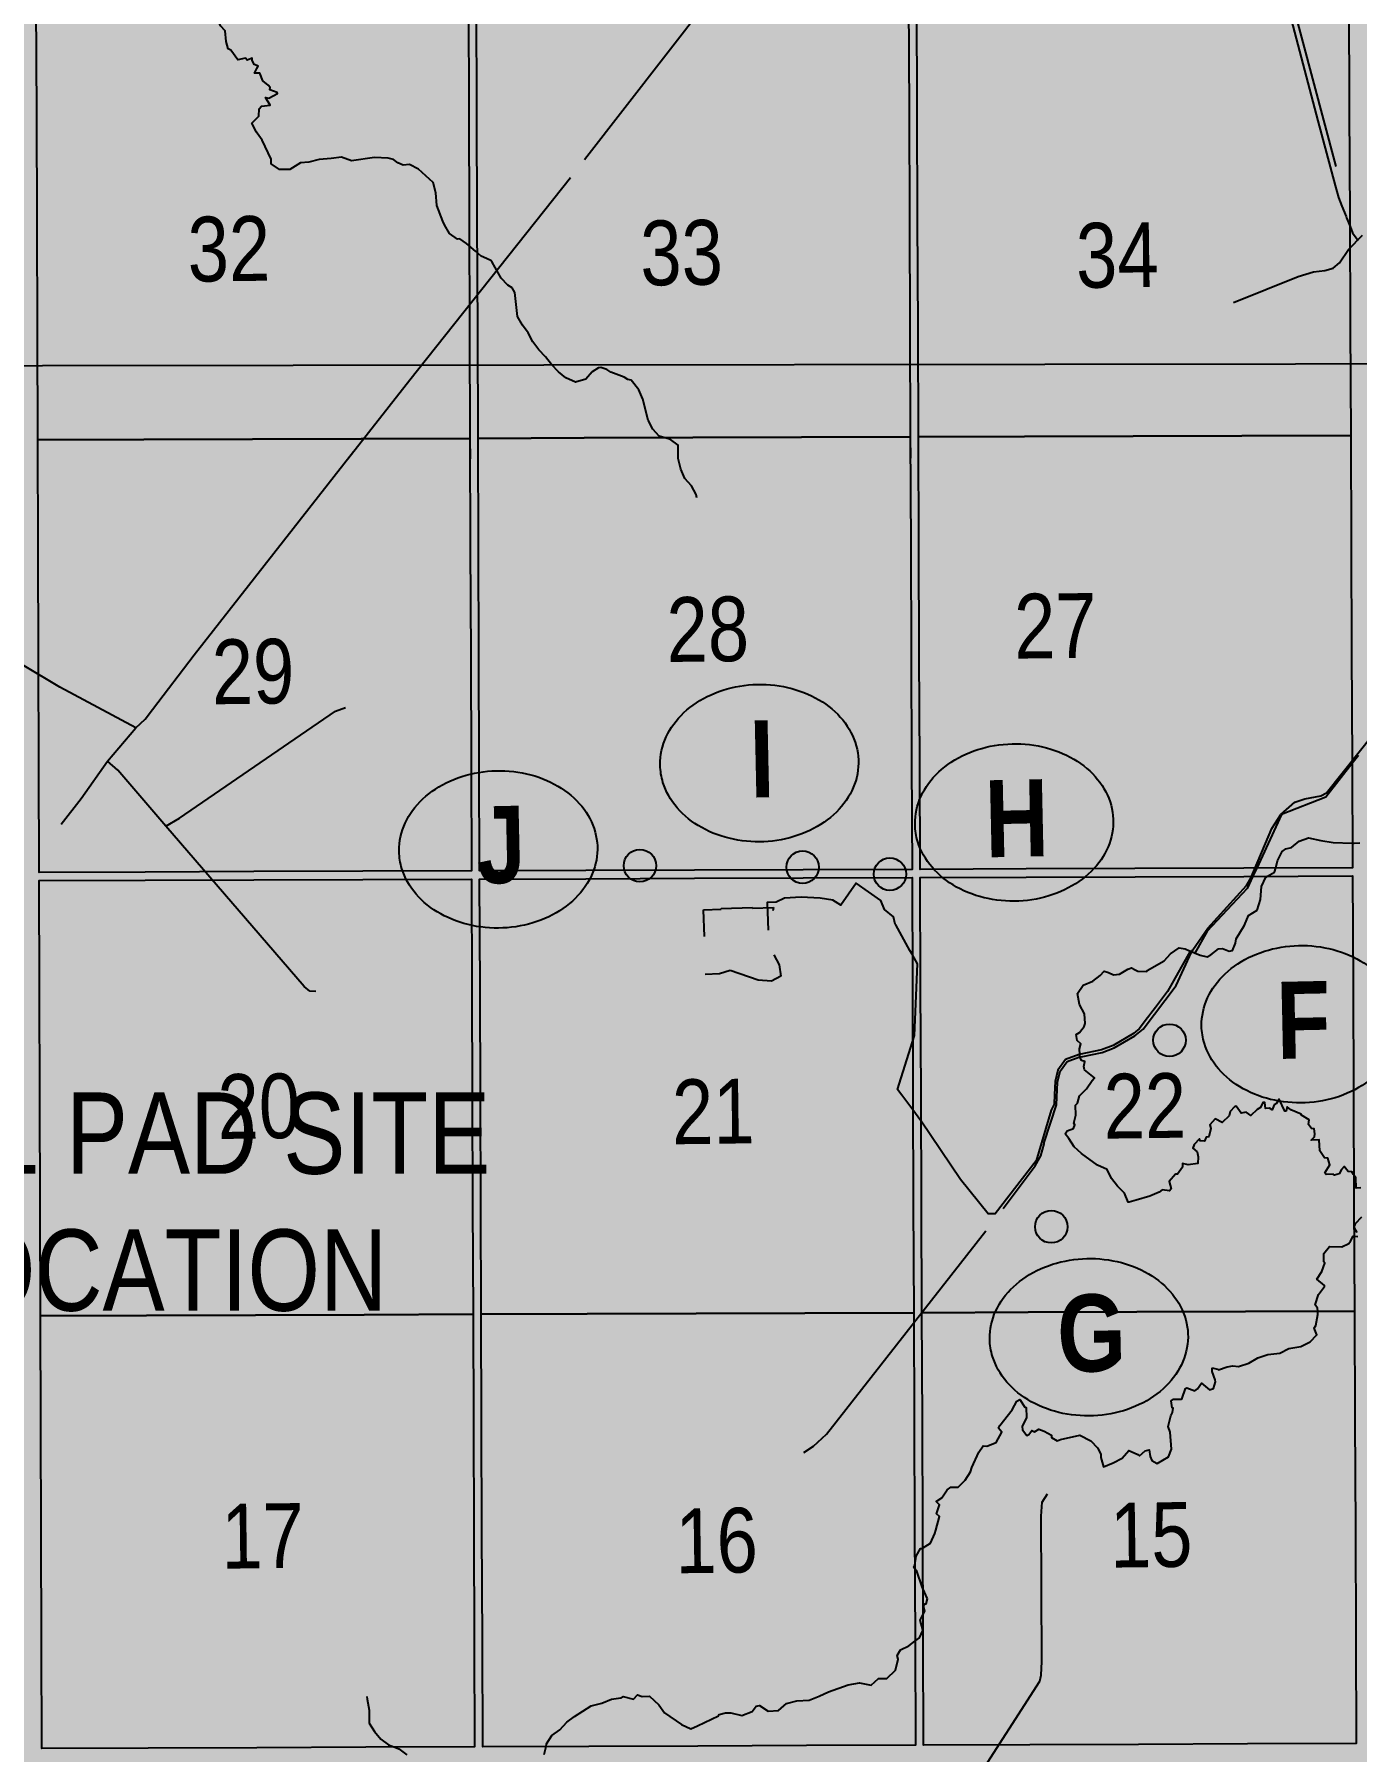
# Model space of a CAD drawing. Extents: x 405326 to 424052, y 6044755 to 6062236.
# Drawn here: x 417322.1 to 417484.7, y 6049937.6 to 6050148.7 of the extents above; entities that cross this region are included whole.
import ezdxf
from ezdxf.enums import TextEntityAlignment as Align

# ---------------------------------------------------------------- set-up
doc = ezdxf.new("R2010")
doc.units = 0
doc.header["$LTSCALE"] = 5
doc.linetypes.add('DASHED2', pattern=[9.525, 6.35, -3.175])
doc.linetypes.add('foc-ACCESSROAD', pattern=[3.75, 2.5, -1.25])
for name, color, linetype in [('C-WS', 13, 'foc-ACCESSROAD'), ('CG-NOTES', 7, 'Continuous'), ('L-MON', 1, 'Continuous'), ('P-PROPOSED', 10, 'Continuous'), ('Quarters', 8, 'Continuous'), ('RoadSeg', 57, 'DASHED2'), ('T-WATER', 160, 'Continuous')]:
    doc.layers.add(name, color=color, linetype=linetype)
doc.layers.add('ROUTE-MAP-BACKGROUND-H', color=7, linetype='Continuous', true_color=0xf0ebff)
doc.styles.add('120', font='ARIALN.TTF', dxfattribs={"height": 13})
doc.styles.add('80', font='ARIALN.TTF', dxfattribs={"height": 10})
doc.styles.add('BOLD', font='ARIALNB.TTF')

# ---------------------------------------------------------------- blocks, each defined once
blk = doc.blocks.new('*U540')
h = blk.add_hatch(color=255)
edge = h.paths.add_edge_path()
edge.add_line((-39, -20), (39, -20))
edge.add_arc((39, -14), 6, 270, 360)
edge.add_line((45, -14), (45, 12.5))
edge.add_arc((39, 12.5), 6, 0, 90)
edge.add_line((39, 18.5), (-39, 18.5))
edge.add_arc((-39, 12.5), 6, 90, 180)
edge.add_line((-45, 12.5), (-45, -14))
edge.add_arc((-39, -14), 6, 180, 270)
at = {"color": 14, "flags": 128}
blk.add_lwpolyline([(59.88, 24.73, 0, 7.5, 0), (0, 0, 0, 0, 0)], format="xyseb", dxfattribs=at)
blk.add_lwpolyline([(-39, -20, 3, 3, 0), (39, -20, 3, 3, 0.414214), (45, -14, 3, 3, 0), (45, 12.5, 3, 0, 0.414214), (39, 18.5, 0, 0, 0), (-39, 18.5, 0, 0, 0.414214), (-45, 12.5, 0, 0, 0), (-45, -14, 0, 3, 0.414214)], format="xyseb", close=True, dxfattribs=at)
at = {"color": 14, "style": '80'}
blk.add_attdef('ENTER_TEXT_001', (-35.99, -5), '', height=10, dxfattribs=at)
blk = doc.blocks.new('Route_Letters')
h = blk.add_hatch(color=255)
h.dxf.hatch_style = 1
edge = h.paths.add_edge_path()
edge.add_ellipse((-0.12, 0.46), major_axis=(-11.97, 0), ratio=0.789318, start_angle=0, end_angle=360)
at = {"color": 5}
blk.add_open_spline([(-12.34, 0.46), (-12.34, -0.25), (-12.24, -0.97), (-11.72, -2.79), (-11.14, -3.88), (-9.56, -5.81), (-8.54, -6.66), (-6.22, -8.02), (-4.9, -8.54), (-2.12, -9.17), (-0.66, -9.3), (2.22, -9.13), (3.64, -8.84), (6.27, -7.89), (7.48, -7.22), (9.54, -5.6), (10.38, -4.64), (11.6, -2.54), (11.97, -1.4), (12.18, 0.91), (12.02, 2.08), (11.2, 4.3), (10.54, 5.35), (8.8, 7.2), (7.72, 7.99), (5.29, 9.24), (3.93, 9.68), (1.11, 10.18), (-0.35, 10.23), (-3.22, 9.91), (-4.61, 9.55), (-7.16, 8.47), (-8.32, 7.75), (-10.24, 6.02), (-11, 5.02), (-12.05, 2.86), (-12.32, 1.7), (-12.34, 0.52), (-12.34, 0.49), (-12.34, 0.46)], degree=3, knots=[0, 0, 0, 0, 0.219529, 0.219529, 0.575727, 0.575727, 0.931924, 0.931924, 1.288121, 1.288121, 1.644318, 1.644318, 2.000515, 2.000515, 2.356712, 2.356712, 2.712909, 2.712909, 3.069107, 3.069107, 3.425304, 3.425304, 3.781501, 3.781501, 4.137698, 4.137698, 4.493895, 4.493895, 4.850092, 4.850092, 5.20629, 5.20629, 5.562487, 5.562487, 5.918684, 5.918684, 6.274881, 6.274881, 6.283185, 6.283185, 6.283185, 6.283185], dxfattribs=at)
at = {"color": 14, "style": 'BOLD'}
blk.add_attdef('A', text='', height=9.5, dxfattribs=at).set_placement((0.22, 0.98), align=Align.MIDDLE)
blk = doc.blocks.new('AA')
at = {"const_width": 4}
blk.add_lwpolyline([(-1, 0, 1), (1, 0, 1)], format="xyb", close=True, dxfattribs=at)
blk.add_circle((0, 0), 2)
blk = doc.blocks.new('WPFA')
blk.add_hatch(color=255).paths.add_polyline_path([(1.051, 1.051), (-1.051, 1.051), (-1.051, -1.051), (1.051, -1.051)])
blk = doc.blocks.new('WPFAA')
blk.add_blockref('WPFA', (0, 0))
blk = doc.blocks.new('WPFB')
at = {"color": 1}
blk.add_solid([(-0.851, 0.851), (0.851, 0.851), (-0.851, -0.851), (0.851, -0.851)], dxfattribs=at)
blk = doc.blocks.new('WPFBB')
blk.add_blockref('WPFB', (0, 0))
blk = doc.blocks.new('WPFCC')
for name in ['WPFAA', 'WPFBB']:
    blk.add_blockref(name, (0, 0))
blk = doc.blocks.new('fdhub')
blk.add_blockref('WPFCC', (0, 0))

msp = doc.modelspace()

# ---------------------------------------------------------------- hatches: boundary and pattern name
at = {"layer": 'ROUTE-MAP-BACKGROUND-H'}
h = msp.add_hatch(color=256, dxfattribs=at)
h.dxf.hatch_style = 1
h.paths.add_polyline_path([(417500.313, 6050470.993), (417499.828, 6050583.719), (417489.556, 6051448.866), (416064.545, 6051448.577), (416073.609, 6050477.938), (416071.924, 6050150.968), (416104.424, 6050150.804), (416615.018, 6050150.686), (416614.752, 6050098.449), (417501.84, 6050099.469), (417600.187, 6050099.469), (417600.187, 6050157.259), (417501.84, 6050157.777)])
h = msp.add_hatch(color=256, dxfattribs=at)
h.dxf.hatch_style = 1
h.paths.add_polyline_path([(416614.74, 6050107.04), (417600.353, 6050108.36), (417601.524, 6049233.335), (416615.912, 6049232.015)])

# ---------------------------------------------------------------- linework, layer by layer
at = {"layer": 'C-WS', "flags": 128}
msp.add_lwpolyline([(417404.486, 6050037.802), (417404.374, 6050041.091), (417406.536, 6050041.165), (417406.533, 6050041.248), (417410.388, 6050041.364), (417410.391, 6050041.281), (417412.974, 6050041.382), (417412.826, 6050040.369), (417413.559, 6050037.775), (417413.281, 6050037.33), (417412.581, 6050037.163), (417412.612, 6050036.263), (417413.671, 6050034.319), (417413.866, 6050032.93), (417412.737, 6050032.303), (417411.107, 6050032.443), (417407.651, 6050033.611), (417406.327, 6050033.208), (417404.313, 6050033.139), (417404.155, 6050037.79), (417404.486, 6050037.802)], close=True, dxfattribs=at)
at = {"layer": 'P-PROPOSED', "color": 90, "const_width": 1.999, "flags": 128}
for points in [[(417531.047, 6050118.23), (417530.361, 6050118.309), (417527.172, 6050118.108), (417524.956, 6050117.529), (417521.426, 6050116.123), (417516.619, 6050113.791), (417512.855, 6050112.481), (417510.238, 6050111.926), (417508.511, 6050111.789), (417506.251, 6050111.708), (417504.085, 6050111.861), (417501.983, 6050112.182), (417499.172, 6050112.954), (417496.522, 6050113.995), (417493.121, 6050115.918), (417490.788, 6050117.698), (417489.125, 6050119.226), (417486.704, 6050121.969), (417485.364, 6050124.003), (417483.731, 6050127.228), (417482.666, 6050130.399), (417475.483, 6050157.561)], [(417486.737, 6050062.723), (417480.937, 6050055.48), (417478.292, 6050054.725), (417477.07, 6050054.3), (417475.339, 6050052.799), (417471.133, 6050044.093), (417466.355, 6050038.835), (417464.516, 6050036.168), (417462.48, 6050031.8), (417458.437, 6050026.424), (417454.86, 6050024.119), (417450.99, 6050023.072), (417449.074, 6050022.432), (417448.201, 6050021.249), (417447.757, 6050017.115), (417445.828, 6050010.852), (417445.156, 6050009.607), (417439.397, 6050003.384), (417427.227, 6050019.56), (417430.227, 6050028.101), (417430.227, 6050037.648), (417423.893, 6050042.832), (417396.001, 6050042.31)]]:
    msp.add_lwpolyline(points, dxfattribs=at)
at = {"layer": 'P-PROPOSED', "flags": 128}
for points in [[(417476.004, 6050152.87), (417479.89, 6050138.071), (417482.001, 6050130.117), (417482.443, 6050128.634), (417482.817, 6050127.59), (417483.359, 6050126.297), (417483.417, 6050126.151), (417483.846, 6050125.055), (417484.15, 6050124.278), (417484.852, 6050123.344)], [(417484.871, 6050060.068), (417484.543, 6050059.646), (417484.071, 6050059.041), (417480.884, 6050054.946), (417475.406, 6050052.792), (417472.374, 6050046.222), (417471.91, 6050045.217), (417471.216, 6050043.714), (417466.264, 6050038.482), (417464.75, 6050035.779), (417464.196, 6050036.014), (417461.417, 6050031.05), (417459.913, 6050029.077), (417459.34, 6050028.326), (417459.107, 6050028.021), (417458.936, 6050027.796), (417457.911, 6050026.452), (417457.517, 6050026.12), (417457.221, 6050025.872), (417454.73, 6050024.411), (417453.292, 6050023.865), (417450.54, 6050023.308), (417448.887, 6050022.704), (417447.923, 6050021.399), (417447.6, 6050019.975), (417447.519, 6050018.371), (417447.46, 6050017.189), (417447.127, 6050016.47), (417445.271, 6050010.25), (417440.231, 6050003.714), (417439.376, 6050003.707), (417435.986, 6050007.944), (417431.134, 6050015.126), (417431.104, 6050015.167), (417430.095, 6050016.502), (417428.749, 6050018.286), (417428.211, 6050018.999), (417430.057, 6050024.865), (417430.295, 6050025.621), (417430.68, 6050034.441), (417430.066, 6050035.537), (417430.018, 6050035.624), (417429.757, 6050036.089), (417427.998, 6050039.225), (417427.929, 6050039.34), (417427.716, 6050040.214), (417426.629, 6050041.139), (417426.167, 6050042.239), (417423.125, 6050044.363), (417421.241, 6050041.665), (417420.274, 6050042.285), (417418.725, 6050042.517), (417416.377, 6050042.642), (417414.344, 6050042.503), (417413.306, 6050042.027), (417412.194, 6050041.983), (417412.309, 6050038.598)]]:
    msp.add_lwpolyline(points, dxfattribs=at)
at = {"layer": 'Quarters'}
for points in [[(417375.622, 6050112.409), (417375.67, 6050099.034), (417362.306, 6050098.99), (417348.941, 6050098.945), (417335.577, 6050098.901), (417322.547, 6050098.857), (417322.504, 6050112.233), (417322.461, 6050125.609), (417322.419, 6050138.987), (417322.376, 6050152.364), (417335.401, 6050152.406), (417348.761, 6050152.449), (417362.121, 6050152.492), (417375.48, 6050152.535), (417375.527, 6050139.159), (417375.575, 6050125.783)], [(417429.745, 6050112.589), (417429.797, 6050099.216), (417416.433, 6050099.171), (417403.068, 6050099.126), (417389.703, 6050099.081), (417376.673, 6050099.037), (417376.625, 6050112.412), (417376.578, 6050125.786), (417376.531, 6050139.162), (417376.483, 6050152.539), (417389.509, 6050152.581), (417402.869, 6050152.624), (417416.229, 6050152.668), (417429.589, 6050152.711), (417429.641, 6050139.336), (417429.693, 6050125.962)], [(417483.867, 6050112.769), (417483.925, 6050099.398), (417470.56, 6050099.353), (417457.195, 6050099.308), (417443.831, 6050099.263), (417430.801, 6050099.219), (417430.748, 6050112.592), (417430.696, 6050125.965), (417430.644, 6050139.34), (417430.592, 6050152.714), (417443.617, 6050152.757), (417456.977, 6050152.8), (417470.337, 6050152.843), (417483.697, 6050152.887), (417483.753, 6050139.513), (417483.81, 6050126.14)], [(417375.813, 6050058.91), (417375.859, 6050045.87), (417362.491, 6050045.824), (417349.121, 6050045.778), (417335.752, 6050045.732), (417322.718, 6050045.688), (417322.676, 6050058.729), (417322.633, 6050072.105), (417322.59, 6050085.481), (417322.547, 6050098.857), (417335.577, 6050098.901), (417348.941, 6050098.945), (417362.306, 6050098.99), (417375.67, 6050099.034), (417375.717, 6050085.659), (417375.765, 6050072.285)], [(417429.955, 6050059.098), (417430.006, 6050046.06), (417416.637, 6050046.013), (417403.267, 6050045.966), (417389.898, 6050045.919), (417376.863, 6050045.873), (417376.816, 6050058.914), (417376.768, 6050072.288), (417376.721, 6050085.663), (417376.673, 6050099.037), (417389.703, 6050099.081), (417403.068, 6050099.126), (417416.433, 6050099.171), (417429.797, 6050099.216), (417429.85, 6050085.843), (417429.902, 6050072.471)], [(417484.096, 6050059.286), (417484.152, 6050046.249), (417470.783, 6050046.202), (417457.413, 6050046.156), (417444.044, 6050046.109), (417431.009, 6050046.063), (417430.958, 6050059.101), (417430.905, 6050072.474), (417430.853, 6050085.847), (417430.801, 6050099.219), (417443.831, 6050099.263), (417457.195, 6050099.308), (417470.56, 6050099.353), (417483.925, 6050099.398), (417483.982, 6050086.027), (417484.039, 6050072.657)], [(417376.006, 6050004.743), (417376.054, 6049991.369), (417362.68, 6049991.321), (417349.307, 6049991.274), (417335.933, 6049991.227), (417322.893, 6049991.18), (417322.85, 6050004.556), (417322.807, 6050017.932), (417322.764, 6050031.309), (417322.721, 6050044.685), (417335.756, 6050044.729), (417349.125, 6050044.775), (417362.494, 6050044.821), (417375.863, 6050044.867), (417375.911, 6050031.492), (417375.958, 6050018.118)], [(417430.167, 6050004.938), (417430.22, 6049991.566), (417416.846, 6049991.517), (417403.471, 6049991.468), (417390.097, 6049991.42), (417377.057, 6049991.372), (417377.009, 6050004.747), (417376.962, 6050018.121), (417376.914, 6050031.496), (417376.866, 6050044.87), (417389.901, 6050044.916), (417403.271, 6050044.963), (417416.64, 6050045.01), (417430.01, 6050045.057), (417430.062, 6050031.684), (417430.115, 6050018.311)], [(417484.328, 6050005.134), (417484.385, 6049991.763), (417471.011, 6049991.714), (417457.637, 6049991.666), (417444.263, 6049991.617), (417431.223, 6049991.569), (417431.171, 6050004.942), (417431.118, 6050018.315), (417431.065, 6050031.687), (417431.013, 6050045.06), (417444.048, 6050045.106), (417457.417, 6050045.153), (417470.787, 6050045.199), (417484.156, 6050045.246), (417484.213, 6050031.876), (417484.271, 6050018.505)], [(417376.198, 6049951.245), (417376.244, 6049938.205), (417362.866, 6049938.156), (417349.487, 6049938.107), (417336.109, 6049938.058), (417323.065, 6049938.011), (417323.023, 6049951.052), (417322.979, 6049964.428), (417322.936, 6049977.804), (417322.893, 6049991.18), (417335.933, 6049991.227), (417349.307, 6049991.274), (417362.68, 6049991.321), (417376.054, 6049991.369), (417376.102, 6049977.994), (417376.15, 6049964.62)], [(417430.378, 6049951.448), (417430.429, 6049938.409), (417417.05, 6049938.359), (417403.671, 6049938.308), (417390.292, 6049938.258), (417377.248, 6049938.208), (417377.201, 6049951.249), (417377.153, 6049964.623), (417377.105, 6049977.998), (417377.057, 6049991.372), (417390.097, 6049991.42), (417403.471, 6049991.468), (417416.846, 6049991.517), (417430.22, 6049991.566), (417430.272, 6049978.193), (417430.325, 6049964.82)], [(417484.557, 6049951.651), (417484.613, 6049938.614), (417471.235, 6049938.564), (417457.856, 6049938.513), (417444.477, 6049938.462), (417431.432, 6049938.413), (417431.381, 6049951.451), (417431.328, 6049964.824), (417431.276, 6049978.197), (417431.223, 6049991.569), (417444.263, 6049991.617), (417457.637, 6049991.666), (417471.011, 6049991.714), (417484.385, 6049991.763), (417484.443, 6049978.392), (417484.5, 6049965.021)]]:
    msp.add_lwpolyline(points, close=True, dxfattribs=at)
for points in [[(417322.555, 6050096.473), (417322.547, 6050098.857), (417335.577, 6050098.901), (417348.941, 6050098.945), (417362.306, 6050098.99), (417375.67, 6050099.034), (417375.679, 6050096.527)], [(417376.682, 6050096.528), (417376.673, 6050099.037), (417389.703, 6050099.081), (417403.068, 6050099.126), (417416.433, 6050099.171), (417429.797, 6050099.216), (417429.808, 6050096.582)], [(417430.811, 6050096.583), (417430.801, 6050099.219), (417443.831, 6050099.263), (417457.195, 6050099.308), (417470.56, 6050099.353), (417483.925, 6050099.398), (417483.936, 6050096.638)]]:
    msp.add_lwpolyline(points, dxfattribs=at)
at = {"layer": 'RoadSeg'}
for p, q in [((417331.122, 6050059.37), (417334.595, 6050063.436)), ((417464.355, 6050035.898), (417464.516, 6050036.168)), ((417450.526, 6050022.962), (417450.99, 6050023.072)), ((417446.229, 6050012.325), (417446.259, 6050012.492))]:
    msp.add_line(p, q, dxfattribs=at)
at = {"layer": 'RoadSeg', "flags": 128}
msp.add_lwpolyline([(417493.311, 6049804.416), (417503.222, 6049824.787), (417504.761, 6049827.481), (417506.437, 6049830.012), (417508.799, 6049833.123), (417516.248, 6049841.066), (417519.016, 6049843.853), (417520.942, 6049845.557), (417540.536, 6049861.145), (417541.937, 6049862.572), (417543.586, 6049864.802), (417544.41, 6049866.683), (417544.998, 6049868.758), (417546.359, 6049878.268), (417546.664, 6049879.539), (417547.661, 6049882.72), (417549.344, 6049886.482), (417552.535, 6049892.837), (417554.406, 6049895.572), (417555.448, 6049896.658), (417556.625, 6049897.582), (417564.308, 6049902.336), (417566.891, 6049904.487), (417567.767, 6049905.504), (417569.153, 6049907.596), (417569.95, 6049909.21), (417570.791, 6049911.889), (417570.978, 6049914.022), (417570.838, 6049917.479), (417569.519, 6049934.117), (417568.938, 6049939.527), (417568.283, 6049942.141), (417567.432, 6049944.585), (417562.819, 6049956.562), (417561.995, 6049959.339), (417559.379, 6049971.259), (417558.884, 6049975.739), (417559.014, 6049977.439), (417559.411, 6049979.111), (417560.584, 6049981.83), (417562.165, 6049984.126), (417570.397, 6049994.315), (417572.031, 6049997.244), (417572.749, 6049999.454), (417573.311, 6050002.76), (417573.304, 6050004.656), (417572.731, 6050008.103), (417571.223, 6050014.857), (417571.048, 6050016.817), (417571.318, 6050019.75), (417572.571, 6050023.436), (417574.804, 6050027.875), (417576.642, 6050032.205), (417577.419, 6050036.313), (417577.728, 6050042.075), (417577.581, 6050045.864), (417577.106, 6050047.85), (417576.198, 6050049.86), (417574.96, 6050051.763), (417573.396, 6050053.36), (417568.624, 6050057.184), (417566.859, 6050058.843), (417565.188, 6050060.736), (417563.156, 6050063.986), (417561.828, 6050067.019), (417561.005, 6050069.695), (417559.1, 6050081.032), (417557.869, 6050085.729), (417557.369, 6050087.315), (417555.374, 6050091.964), (417554.154, 6050094.566), (417551.084, 6050099.69), (417547.111, 6050105.851), (417544.651, 6050109.665), (417542.936, 6050112.057), (417541.779, 6050113.297), (417539.339, 6050115.374), (417536.645, 6050116.913), (417533.263, 6050117.972), (417530.361, 6050118.309), (417527.172, 6050118.108), (417524.956, 6050117.529), (417521.426, 6050116.123), (417516.619, 6050113.791), (417512.855, 6050112.481), (417510.238, 6050111.926), (417508.511, 6050111.789), (417506.251, 6050111.708), (417504.085, 6050111.861), (417501.983, 6050112.182), (417499.172, 6050112.954), (417496.522, 6050113.995), (417493.121, 6050115.918), (417490.788, 6050117.698), (417489.125, 6050119.226), (417486.704, 6050121.969), (417485.364, 6050124.003), (417483.731, 6050127.228), (417482.666, 6050130.399), (417475.483, 6050157.561), (417471.521, 6050172.543), (417470.457, 6050175.647), (417468.754, 6050179.037), (417466.527, 6050182.084), (417454.748, 6050196.27), (417452.027, 6050199.04), (417450.133, 6050200.496), (417444.095, 6050204.393), (417442.606, 6050205.591), (417440.937, 6050207.419), (417439.494, 6050209.55), (417438.379, 6050211.955), (417437.62, 6050214.767), (417437.029, 6050219.079), (417435.902, 6050229.833), (417435.754, 6050246.097), (417434.915, 6050252.699), (417432.503, 6050275.335), (417429.936, 6050298.966), (417428.825, 6050304.298), (417427.526, 6050307.464), (417425.833, 6050310.422), (417421.787, 6050316.091), (417402.858, 6050342.6), (417400.366, 6050345.607), (417398.596, 6050347.465), (417396.254, 6050349.645), (417394.667, 6050350.742), (417393.275, 6050352.076), (417390.909, 6050353.855), (417367.251, 6050372.811), (417365.38, 6050374.767), (417364.488, 6050376.013), (417363.211, 6050378.214), (417362.475, 6050379.961), (417359.071, 6050386.675), (417357.048, 6050391.09), (417354.723, 6050395.598), (417350.746, 6050404.262), (417349.878, 6050407.504), (417349.654, 6050410.227), (417349.952, 6050413.393), (417350.818, 6050416.439), (417352.064, 6050418.861), (417356.168, 6050424.537), (417361.856, 6050432.376), (417362.367, 6050433.352), (417363.058, 6050435.296), (417363.349, 6050437.231), (417363.316, 6050440.325), (417362.768, 6050442.642), (417361.757, 6050444.816), (417358.509, 6050450.468), (417357.522, 6050453.075), (417357.144, 6050455.196), (417357.103, 6050457.125), (417357.482, 6050459.628), (417357.887, 6050460.9), (417359.324, 6050463.726), (417365.182, 6050471.402), (417365.436, 6050471.94), (417368.517, 6050475.665), (417370.059, 6050478.056), (417371.505, 6050480.916), (417371.996, 6050482.89), (417372.242, 6050485.39), (417372.136, 6050487.218), (417371.689, 6050489.438), (417370.906, 6050491.85), (417367.683, 6050499.434), (417366.576, 6050502.97), (417365.484, 6050508.936), (417362.745, 6050528.143), (417362.672, 6050531.601), (417363.16, 6050538.366), (417363.232, 6050542.76), (417362.493, 6050564.97), (417362.666, 6050569.332), (417363.3, 6050573.904), (417363.946, 6050576.38), (417365.769, 6050581.41), (417367.298, 6050584.57), (417369.096, 6050587.669), (417379.028, 6050602.416), (417386.285, 6050613.19), (417392.416, 6050622.171), (417394.7, 6050625.847), (417395.841, 6050628.5), (417396.632, 6050631.977), (417396.704, 6050634.807), (417396.428, 6050636.863), (417394.837, 6050642.819), (417393.727, 6050646.488), (417393.312, 6050647.211), (417392.356, 6050651.483), (417392.229, 6050652.745), (417392.252, 6050656.372), (417392.475, 6050658.373), (417394.174, 6050669.19), (417394.524, 6050673.09), (417394.109, 6050676.941), (417393.168, 6050680.514), (417392.86, 6050682.437), (417392.744, 6050686.361), (417393.521, 6050704.511), (417393.81, 6050706.547), (417394.211, 6050708.053), (417396.182, 6050712.353), (417401.925, 6050722.325), (417403.444, 6050724.42), (417405.301, 6050726.289), (417412.322, 6050730.964), (417416.179, 6050734.174), (417424.375, 6050743.033), (417427.094, 6050746.585), (417429.124, 6050749.689), (417434.207, 6050757.849), (417437.149, 6050761.872), (417452.689, 6050780.503), (417454.11, 6050782.53), (417455.651, 6050785.158), (417459.11, 6050791.453), (417459.808, 6050793.032), (417461.21, 6050797.521), (417461.811, 6050800.528), (417462.236, 6050805.595), (417462.691, 6050849.79), (417462.339, 6050852.245), (417461.796, 6050854.296), (417460.03, 6050857.552), (417458.45, 6050859.848), (417448.828, 6050872.619), (417445.311, 6050876.836), (417442.766, 6050879.177), (417423.003, 6050894.727), (417421.44, 6050896.257), (417420.174, 6050897.894), (417418.962, 6050900.097), (417418.331, 6050901.614), (417416.381, 6050908.826), (417413.397, 6050922.337), (417413.052, 6050926.023), (417411.856, 6050955.61), (417409.959, 6051000.854), (417409.291, 6051005.664), (417408.535, 6051008.376), (417407.154, 6051012.273), (417405.034, 6051016.52), (417403.073, 6051019.506), (417396.505, 6051027.95), (417394.991, 6051030.28), (417393.843, 6051032.618), (417392.957, 6051035.161), (417384.148, 6051065.983), (417383.66, 6051068.601), (417381.012, 6051108.505), (417380.501, 6051112.188), (417380.022, 6051114.373), (417378.885, 6051117.776), (417377.418, 6051121.006), (417373.271, 6051128.27), (417371.673, 6051131.397), (417370.293, 6051135.294), (417369.998, 6051136.652), (417369.64, 6051139.372), (417368.567, 6051156.951), (417368.542, 6051161.242), (417369.165, 6051166.346), (417372.729, 6051184.888), (417372.861, 6051186.749), (417372.985, 6051188.488), (417372.675, 6051192.074), (417371.738, 6051195.481), (417370.897, 6051197.46), (417365.395, 6051207.391), (417363.93, 6051210.52), (417363.309, 6051213.136), (417363.247, 6051214.498), (417363.403, 6051216.531), (417364.349, 6051220.544), (417370.865, 6051242.61), (417372.056, 6051246.062), (417373.164, 6051248.715), (417382.654, 6051268.647), (417383.626, 6051271.43), (417384.346, 6051275.138), (417384.651, 6051279.57), (417384.429, 6051288.383), (417383.94, 6051333.157), (417383.618, 6051346.692), (417383.107, 6051350.375), (417381.036, 6051358.549), (417374.728, 6051382.902), (417371.211, 6051394.872), (417361.582, 6051425.178), (417359.985, 6051431.399), (417355.991, 6051448.839)], dxfattribs=at)
at = {"layer": 'RoadSeg'}
for points in [[(417360.656, 6050096.512), (417368.279, 6050106.237), (417389.757, 6050133.308), (417404.748, 6050152.623), (417406.468, 6050154.622), (417409.274, 6050157.21), (417409.678, 6050157.548)], [(417469.539, 6050115.748), (417477.488, 6050118.912), (417479.372, 6050119.517), (417480.766, 6050119.647), (417481.757, 6050119.967), (417482.542, 6050120.616), (417483.672, 6050122.237), (417485.364, 6050124.003)], [(417334.595, 6050063.436), (417335.736, 6050064.525), (417336.675, 6050065.71), (417341.788, 6050072.439), (417367.779, 6050105.599)], [(417334.595, 6050063.436), (417335.736, 6050064.525), (417336.675, 6050065.71), (417341.788, 6050072.439), (417367.779, 6050105.599)], [(417334.595, 6050063.436), (417325.273, 6050068.46), (417320.691, 6050071.19), (417315.091, 6050074.797), (417310.589, 6050078.427), (417310.053, 6050078.648), (417309.487, 6050078.636)], [(417334.595, 6050063.436), (417325.273, 6050068.46), (417320.691, 6050071.19), (417315.091, 6050074.797), (417310.589, 6050078.427), (417310.053, 6050078.648), (417309.487, 6050078.636)], [(417464.516, 6050036.168), (417466.355, 6050038.835), (417471.133, 6050044.093), (417471.647, 6050044.969), (417474.244, 6050051.079), (417475.339, 6050052.799), (417477.07, 6050054.3), (417478.292, 6050054.725), (417480.246, 6050055.099), (417480.937, 6050055.48), (417486.737, 6050062.723), (417487.573, 6050064.071), (417489.287, 6050067.933), (417491.846, 6050072.745), (417496.732, 6050079.169)], [(417464.516, 6050036.168), (417466.355, 6050038.835), (417471.133, 6050044.093), (417471.647, 6050044.969), (417474.244, 6050051.079), (417475.339, 6050052.799), (417477.07, 6050054.3), (417478.292, 6050054.725), (417480.246, 6050055.099), (417480.937, 6050055.48), (417486.737, 6050062.723), (417487.573, 6050064.071), (417489.287, 6050067.933), (417491.846, 6050072.745), (417496.732, 6050079.169)], [(417338.279, 6050051.373), (417339.955, 6050052.34), (417359.168, 6050065.491), (417360.389, 6050065.949)], [(417338.279, 6050051.373), (417339.955, 6050052.34), (417359.168, 6050065.491), (417360.389, 6050065.949)], [(417296.228, 6050014.016), (417327.893, 6050054.777), (417331.122, 6050059.37)], [(417296.228, 6050014.016), (417327.893, 6050054.777), (417331.122, 6050059.37)], [(417338.279, 6050051.373), (417332.41, 6050058.233), (417331.122, 6050059.37)], [(417338.279, 6050051.373), (417332.41, 6050058.233), (417331.122, 6050059.37)], [(417356.742, 6050031.042), (417355.976, 6050031.092), (417355.299, 6050031.676), (417338.279, 6050051.373)], [(417356.742, 6050031.042), (417355.976, 6050031.092), (417355.299, 6050031.676), (417338.279, 6050051.373)], [(417450.99, 6050023.072), (417453.375, 6050023.555), (417454.86, 6050024.119), (417457.389, 6050025.603), (417458.437, 6050026.424), (417462.48, 6050031.8), (417464.355, 6050035.898)], [(417450.99, 6050023.072), (417453.375, 6050023.555), (417454.86, 6050024.119), (417457.389, 6050025.603), (417458.437, 6050026.424), (417462.48, 6050031.8), (417464.355, 6050035.898)], [(417446.259, 6050012.492), (417447.757, 6050017.115), (417447.897, 6050019.912), (417448.201, 6050021.249), (417449.074, 6050022.432), (417450.526, 6050022.962)], [(417446.259, 6050012.492), (417447.757, 6050017.115), (417447.897, 6050019.912), (417448.201, 6050021.249), (417449.074, 6050022.432), (417450.526, 6050022.962)], [(417416.7, 6049974.37), (417417.913, 6049975.161), (417419.512, 6049976.626), (417441.209, 6050004.367), (417445.156, 6050009.607), (417445.828, 6050010.852), (417446.229, 6050012.325)], [(417416.7, 6049974.37), (417417.913, 6049975.161), (417419.512, 6049976.626), (417441.209, 6050004.367), (417445.156, 6050009.607), (417445.828, 6050010.852), (417446.229, 6050012.325)], [(417433.533, 6049908.829), (417432.477, 6049909.97), (417427.678, 6049916.621), (417427.498, 6049917.283), (417427.549, 6049918.015), (417428.088, 6049919.258), (417428.956, 6049920.674), (417437.82, 6049934.003), (417445.708, 6049946.28), (417445.892, 6049947.016), (417445.956, 6049948.68), (417445.874, 6049966.576), (417446.004, 6049968.275), (417446.647, 6049969.32)], [(417433.533, 6049908.829), (417432.477, 6049909.97), (417427.678, 6049916.621), (417427.498, 6049917.283), (417427.549, 6049918.015), (417428.088, 6049919.258), (417428.956, 6049920.674), (417437.82, 6049934.003), (417445.708, 6049946.28), (417445.892, 6049947.016), (417445.956, 6049948.68), (417445.874, 6049966.576), (417446.004, 6049968.275), (417446.647, 6049969.32)]]:
    msp.add_lwpolyline(points, dxfattribs=at)
at = {"layer": 'ROUTE-MAP-BACKGROUND-H'}
msp.add_lwpolyline([(416614.74, 6050107.04), (417600.353, 6050108.36), (417601.524, 6049233.335), (416615.912, 6049232.015)], close=True, dxfattribs=at)
at = {"layer": 'T-WATER'}
for points in [[(417349.494, 6050144.849), (417349.166, 6050144.985), (417348.898, 6050145.526), (417348.905, 6050145.781), (417348.299, 6050145.509), (417348.067, 6050145.76), (417347.128, 6050145.541), (417346.286, 6050146.731), (417345.966, 6050146.92), (417345.711, 6050147.822), (417345.599, 6050149.125), (417345.024, 6050149.742), (417344.4, 6050151.22), (417345.254, 6050152.104), (417345.15, 6050152.461)], [(417403.571, 6050091.736), (417403.467, 6050092.128), (417402.893, 6050093.209), (417402.079, 6050094.081), (417401.602, 6050095.256), (417401.245, 6050096.561), (417401.273, 6050098.199), (417400.32, 6050098.895), (417399.795, 6050099.043), (417398.937, 6050099.285), (417398.14, 6050100.173), (417397.595, 6050101.273), (417396.927, 6050103.832), (417396.444, 6050105.003), (417395.474, 6050106.178), (417395.098, 6050106.286), (417394.635, 6050106.54), (417392.986, 6050107.19), (417392.487, 6050107.496), (417391.743, 6050107.727), (417391.489, 6050107.712), (417390.706, 6050107.217), (417389.904, 6050106.311), (417388.64, 6050105.96), (417387.466, 6050106.466), (417386.54, 6050107.218), (417385.704, 6050108.097), (417384.978, 6050109.064), (417384.126, 6050109.926), (417383.42, 6050110.893), (417382.843, 6050111.988), (417382.122, 6050112.966), (417381.533, 6050114.02), (417381.209, 6050116.96), (417380.851, 6050117.531), (417380.327, 6050117.883), (417379.524, 6050118.741), (417378.41, 6050120.689), (417378.221, 6050120.903), (417377.351, 6050121.301), (417377.04, 6050121.444), (417376.344, 6050122.044), (417375.229, 6050123.004), (417374.422, 6050123.552), (417374.133, 6050123.524), (417373.147, 6050124.215), (417372.544, 6050125.284), (417372.356, 6050125.748), (417371.583, 6050127.652), (417371.5, 6050129.199), (417371.136, 6050130.482), (417369.338, 6050132.101), (417368.258, 6050132.689), (417367.485, 6050132.615), (417366.813, 6050132.88), (417366.28, 6050133.322), (417365.609, 6050133.479), (417363.927, 6050133.542), (417361.101, 6050133.125), (417359.904, 6050133.607), (417358.604, 6050133.421), (417357.141, 6050133.327), (417355.859, 6050133), (417354.836, 6050132.91), (417353.516, 6050132.092), (417352.254, 6050132.097), (417351.245, 6050132.793), (417351.225, 6050133.368), (417350.153, 6050135.699), (417349.522, 6050136.556), (417349.446, 6050136.659), (417348.864, 6050137.779), (417349.516, 6050138.429), (417349.725, 6050138.638), (417349.749, 6050139.528), (417350.037, 6050139.875), (417351.117, 6050139.975), (417350.547, 6050140.949), (417350.949, 6050140.837), (417352.022, 6050141.415), (417351.988, 6050141.549), (417351.07, 6050141.858), (417351.117, 6050142.14), (417350.856, 6050142.46), (417350.212, 6050142.997), (417349.837, 6050143.938), (417349.497, 6050143.939), (417349.211, 6050143.94), (417349.495, 6050144.511), (417349.635, 6050144.791), (417349.494, 6050144.849)], [(417468.16, 6050036.323), (417469.005, 6050036.006), (417469.411, 6050036.087), (417469.777, 6050036.994), (417469.841, 6050037.538), (417470.859, 6050039.188), (417471.376, 6050040.369), (417472.424, 6050041.055), (417472.836, 6050042.346), (417472.962, 6050043.951), (417473.51, 6050045.118), (417473.704, 6050045.227), (417474.576, 6050045.718), (417474.71, 6050046.234), (417474.935, 6050047.094), (417475.489, 6050048.25), (417475.947, 6050048.575), (417476.661, 6050048.761), (417477.58, 6050049.542), (417478.732, 6050049.95), (417480.242, 6050049.592), (417481.759, 6050049.352), (417484.105, 6050049.278), (417484.35, 6050049.271), (417485.038, 6050049.307)], [(417468.992, 6050015.772), (417468.131, 6050014.965), (417467.268, 6050015.416), (417466.627, 6050014.676), (417466.743, 6050014.223), (417466.492, 6050013.2), (417466.175, 6050013.137), (417465.949, 6050012.661), (417465.432, 6050012.674), (417465.327, 6050012.92), (417464.684, 6050012.236), (417464.506, 6050011.782), (417465.038, 6050011.347), (417465.158, 6050010.741), (417465.116, 6050009.9), (417463.931, 6050009.727), (417463.261, 6050009.908), (417463.265, 6050009.44), (417462.619, 6050008.584), (417462.405, 6050008.593), (417461.595, 6050007.694), (417461.87, 6050006.777), (417461.634, 6050006.531), (417460.739, 6050006.687), (417460.4, 6050006.39), (417459.22, 6050005.896), (417457.539, 6050005.391), (417456.7, 6050005.139), (417456.593, 6050005.171), (417456.113, 6050006.263), (417455.279, 6050007.128), (417454.54, 6050008.058), (417454.007, 6050009.162), (417452.785, 6050009.703), (417450.821, 6050011.155), (417449.935, 6050011.971), (417449.29, 6050012.987), (417448.813, 6050013.55), (417449.092, 6050013.937), (417449.873, 6050014.229), (417450.035, 6050014.654), (417449.902, 6050014.866), (417450.133, 6050015.832), (417450.116, 6050017.078), (417450.343, 6050017.312), (417450.6, 6050018.222), (417450.78, 6050018.409), (417451.438, 6050019.091), (417452.15, 6050020.117), (417452.447, 6050020.436), (417451.189, 6050021.415), (417451.105, 6050021.822), (417451.244, 6050022.46), (417450.828, 6050022.572), (417450.799, 6050022.641), (417450.615, 6050023.072), (417450.614, 6050023.294), (417450.608, 6050024.007), (417450.738, 6050024.606), (417450.296, 6050025.019), (417450.166, 6050025.781), (417450.599, 6050026.028), (417451.182, 6050026.743), (417451.283, 6050027.101), (417451.214, 6050028.31), (417450.588, 6050029.433), (417450.336, 6050030.803), (417451.048, 6050031.834), (417452.219, 6050032.302), (417453.115, 6050033.012), (417453.605, 6050033.538), (417454.163, 6050033.395), (417454.752, 6050033.103), (417455.498, 6050033.16), (417456.529, 6050033.791), (417456.963, 6050033.938), (417457.429, 6050033.701), (417457.745, 6050033.539), (417458.846, 6050033.526), (417458.916, 6050033.647), (417460.996, 6050034.808), (417461.782, 6050035.674), (417462.86, 6050036.431), (417463.598, 6050036.276), (417464.103, 6050036.062), (417464.728, 6050035.798), (417465.422, 6050035.503), (417466.286, 6050035.317), (417466.73, 6050035.541), (417467.67, 6050036.28), (417468.16, 6050036.323)], [(417485.184, 6050006.9), (417484.6, 6050006.884), (417484.559, 6050008.164), (417484.278, 6050008.564), (417484.054, 6050008.885), (417483.615, 6050008.94), (417483.106, 6050009.523), (417482.807, 6050009.181), (417482.489, 6050008.64), (417481.924, 6050008.492), (417481.766, 6050008.59), (417480.915, 6050008.539), (417480.746, 6050008.775), (417481.352, 6050009.755), (417481.119, 6050010.555), (417480.698, 6050010.587), (417480.142, 6050011.468), (417480.058, 6050012.818), (417479.067, 6050012.768), (417479.47, 6050013.177), (417479.526, 6050013.562), (417479.426, 6050014.184), (417479.094, 6050014.206), (417478.738, 6050014.712), (417478.806, 6050015.274), (417477.876, 6050015.856), (417477.83, 6050015.982), (417476.552, 6050016.485), (417476.131, 6050016.888), (417475.975, 6050016.34), (417475.818, 6050016.353), (417475.125, 6050017.822), (417474.744, 6050017.256), (417474.512, 6050017.116), (417474.252, 6050016.496), (417473.929, 6050016.717), (417473.435, 6050016.655), (417473.386, 6050017.388), (417473.135, 6050017.385), (417472.827, 6050016.805), (417472.412, 6050016.543), (417471.657, 6050015.798), (417471.089, 6050016.223), (417470.448, 6050016.075), (417469.84, 6050016.936), (417469.625, 6050016.87), (417469.121, 6050016.319), (417468.992, 6050015.772)], [(417484.718, 6050001.422), (417484.364, 6050002.062), (417484.505, 6050002.538), (417485.304, 6050003.344)], [(417466.88, 6049984.796), (417467.563, 6049984.639), (417467.696, 6049984.528), (417468.744, 6049984.908), (417469.454, 6049985.045), (417470.154, 6049984.963), (417471.424, 6049985.366), (417472.519, 6049986.005), (417473.749, 6049986.415), (417475.234, 6049986.605), (417476.341, 6049987.164), (417477.797, 6049987.415), (417478.959, 6049988.005), (417479.775, 6049988.866), (417479.416, 6049989.672), (417479.623, 6049990.011), (417479.887, 6049991.354), (417479.866, 6049991.769), (417479.848, 6049992.124), (417479.55, 6049992.55), (417479.981, 6049993.814), (417480.725, 6049994.792), (417480.707, 6049994.932), (417479.763, 6049995.678), (417480.368, 6049996.616), (417480.753, 6049997.663), (417480.62, 6049997.81), (417480.643, 6049998.851), (417481.309, 6049999.695), (417482.824, 6049999.67), (417483.695, 6050000.063), (417483.92, 6050000.351), (417484.209, 6050000.989), (417484.311, 6050000.979), (417484.82, 6050000.929)], [(417431.914, 6049956.412), (417431.321, 6049957.688), (417431.234, 6049957.877), (417430.618, 6049959.803), (417430.308, 6049960.147), (417430.226, 6049960.239), (417430.307, 6049960.445), (417430.34, 6049960.528), (417430.516, 6049961.625), (417431.033, 6049962.568), (417431.246, 6049962.601), (417431.302, 6049962.635), (417432.278, 6049963.239), (417432.805, 6049964.438), (417432.918, 6049964.854), (417433.365, 6049966.507), (417433.006, 6049966.84), (417433.393, 6049967.97), (417432.972, 6049968.37), (417433.672, 6049968.814), (417434.313, 6049969.799), (417434.769, 6049970.128), (417435.67, 6049970.138), (417436.522, 6049970.986), (417437.195, 6049972.011), (417437.355, 6049972.543), (417438.237, 6049974.442), (417438.757, 6049975.197), (417439.205, 6049975.181), (417440.334, 6049975.615), (417441.066, 6049976.881), (417440.656, 6049977.365), (417440.801, 6049977.722), (417442.303, 6049979.613), (417442.902, 6049980.697), (417443.24, 6049980.905), (417443.866, 6049979.959), (417444.02, 6049979.911), (417444.067, 6049978.693), (417443.526, 6049977.602), (417443.588, 6049977.174), (417444.112, 6049976.474), (417444.354, 6049976.586), (417444.741, 6049977.085), (417445.08, 6049976.927), (417445.582, 6049977.267), (417446.262, 6049977.029), (417447.148, 6049976.506), (417447.149, 6049976.239), (417447.842, 6049975.813), (417448.261, 6049975.991), (417450.641, 6049976.528), (417451.971, 6049975.815), (417452.791, 6049974.969), (417453.201, 6049974.196), (417453.234, 6049973.754), (417453.528, 6049972.608), (417454.725, 6049973.111), (417455.848, 6049973.693), (417456.644, 6049974.643), (417457.678, 6049974.201), (417457.775, 6049974.16), (417457.977, 6049973.989), (417458.671, 6049974.574), (417459.142, 6049974.716), (417459.286, 6049973.891), (417459.5, 6049973.417), (417460.146, 6049973.049), (417461.525, 6049973.85), (417461.888, 6049974.776), (417461.728, 6049976.873), (417461.499, 6049977.596), (417461.806, 6049978.907), (417462.011, 6049979.291), (417462.084, 6049979.845), (417461.982, 6049979.896), (417461.841, 6049980.755), (417462.145, 6049980.931), (417463.127, 6049980.935), (417463.231, 6049981.061), (417463.637, 6049982.233), (417463.795, 6049982.323), (417464.783, 6049981.979), (417465.112, 6049982.196), (417465.582, 6049982.927), (417466.551, 6049982.093), (417467.048, 6049982.255), (417467.313, 6049983.066), (417467.278, 6049983.338), (417466.894, 6049984.341), (417466.88, 6049984.796)], [(417384.81, 6049937.258), (417385.022, 6049938.262), (417385.088, 6049938.574), (417385.729, 6049939.615), (417386.726, 6049940.292), (417387.577, 6049941.24), (417388.54, 6049941.939), (417390.589, 6049943.231), (417391.9, 6049943.587), (417393.077, 6049944.071), (417394.21, 6049944.228), (417394.503, 6049944.376), (417395.787, 6049944.086), (417396.274, 6049944.588), (417396.83, 6049944.397), (417397.726, 6049944.44), (417398.87, 6049943.365), (417399.571, 6049942.384), (417401.655, 6049940.936), (417402.836, 6049940.437), (417403.627, 6049940.807), (417406.214, 6049942.017), (417406.303, 6049942.177), (417407.09, 6049942.406), (417407.74, 6049942.391), (417409.108, 6049942.06), (417410.348, 6049942.535), (417410.847, 6049943.19), (417411.266, 6049943.283), (417412.319, 6049942.591), (417413.605, 6049942.663), (417414.567, 6049943.541), (417415.858, 6049943.874), (417417.38, 6049943.964), (417418.593, 6049944.418), (417419.722, 6049944.968), (417422.172, 6049945.822), (417423.555, 6049946.072), (417424.981, 6049945.804), (417425.891, 6049946.611), (417426.898, 6049946.608), (417427.97, 6049947.633), (417428.302, 6049948.97), (417428.19, 6049949.435), (417428.606, 6049950.127), (417429.612, 6049950.626), (417430.344, 6049951.182), (417430.908, 6049951.612), (417431.342, 6049952.519), (417431.351, 6049952.54), (417431.341, 6049952.577), (417431.022, 6049953.764), (417431.334, 6049954.414), (417431.562, 6049954.888), (417431.404, 6049955.535), (417431.599, 6049955.791), (417431.733, 6049955.799), (417431.914, 6049956.412)], [(417363.018, 6049944.391), (417363.022, 6049944.058), (417363.296, 6049942.715), (417363.292, 6049941.136), (417363.927, 6049940.078), (417364.705, 6049939.167), (417365.66, 6049938.442), (417366.334, 6049938.192), (417366.913, 6049937.979), (417367.898, 6049937.246)]]:
    msp.add_lwpolyline(points, dxfattribs=at)

# ---------------------------------------------------------------- block references
at = {"xscale": 0.9970606228948878, "yscale": 0.9970606228948878, "zscale": 0.9970606228948878}
for p, rotation, values in [((417411.366, 6050058.661), 1.221762929776651, {'A': 'I'}), ((417442.686, 6050051.364), 1.221762929776652, {'A': 'H'}), ((417379.277, 6050048.057), 1.221762929776651, {'A': 'J'}), ((417477.907, 6050026.573), 1.221762929776652, {'A': 'F'}), ((417451.871, 6049988.101), 1.221762929776652, {'A': 'G'})]:
    msp.add_blockref('Route_Letters', p, dxfattribs=dict(at, rotation=rotation)).add_auto_attribs(values)
for p, rotation in [((417396.562, 6050046.514), 1.221762929776652), ((417416.564, 6050046.328), 1.221762929776652), ((417427.288, 6050045.47), 1.221762929776652), ((417461.658, 6050025.056), 1.221762929776653), ((417447.123, 6050002.135), 1.221762929776653)]:
    msp.add_blockref('AA', p, dxfattribs=dict(at, rotation=rotation))
at = {"layer": 'CG-NOTES'}
ref = msp.add_blockref('*U540', (417336.173, 6050005.226), dxfattribs=dict(at, xscale=0.999551, yscale=0.999551, zscale=0.999551))
ref.add_attrib('ENTER_TEXT_001', '15-21 PAD SITE', (417293.546, 6050008.643), dxfattribs={"layer": '0', "color": 14, "height": 9.99551, "style": '80'})
ref.add_attrib('ENTER_TEXT_002', 'LOCATION', (417306.974, 6049991.807), dxfattribs={"layer": '0', "color": 14, "height": 9.9955, "style": '80'})
at = {"layer": 'L-MON', "xscale": 4.997755000000085, "yscale": 4.997755000000085, "zscale": 4.997755000000085}
msp.add_blockref('fdhub', (417400.792, 6050036.178), dxfattribs=at)

# ---------------------------------------------------------------- texts
at = {"layer": 'RoadSeg', "style": '120'}
for s, height, rotation, p in [('32', 7.9639, 0.75481, (417341.024, 6050118.286)), ('33', 7.9639, 0.75481, (417396.659, 6050117.817)), ('34', 7.9639, 0.75481, (417450.212, 6050117.525)), ('28', 7.9497, 0.74884, (417399.89, 6050071.542)), ('27', 7.9497, 0.74884, (417442.608, 6050071.955)), ('29', 7.9497, 0.74884, (417343.999, 6050066.343)), ('20', 7.9497, 0.74884, (417344.709, 6050012.914)), ('21', 7.9497, 0.74884, (417400.561, 6050012.264)), ('22', 7.9497, 0.74884, (417453.618, 6050012.957)), ('17', 7.9497, 0.74884, (417345.171, 6049960.099)), ('16', 7.9497, 0.74884, (417400.973, 6049959.535)), ('15', 7.9497, 0.74884, (417454.386, 6049960.233)), ('64-2-6', 39.7485, 1.25608, (417290.996, 6049921.476))]:
    msp.add_text(s, height=height, rotation=rotation, dxfattribs=at).set_placement(p)

doc.saveas('drawing.dxf')
